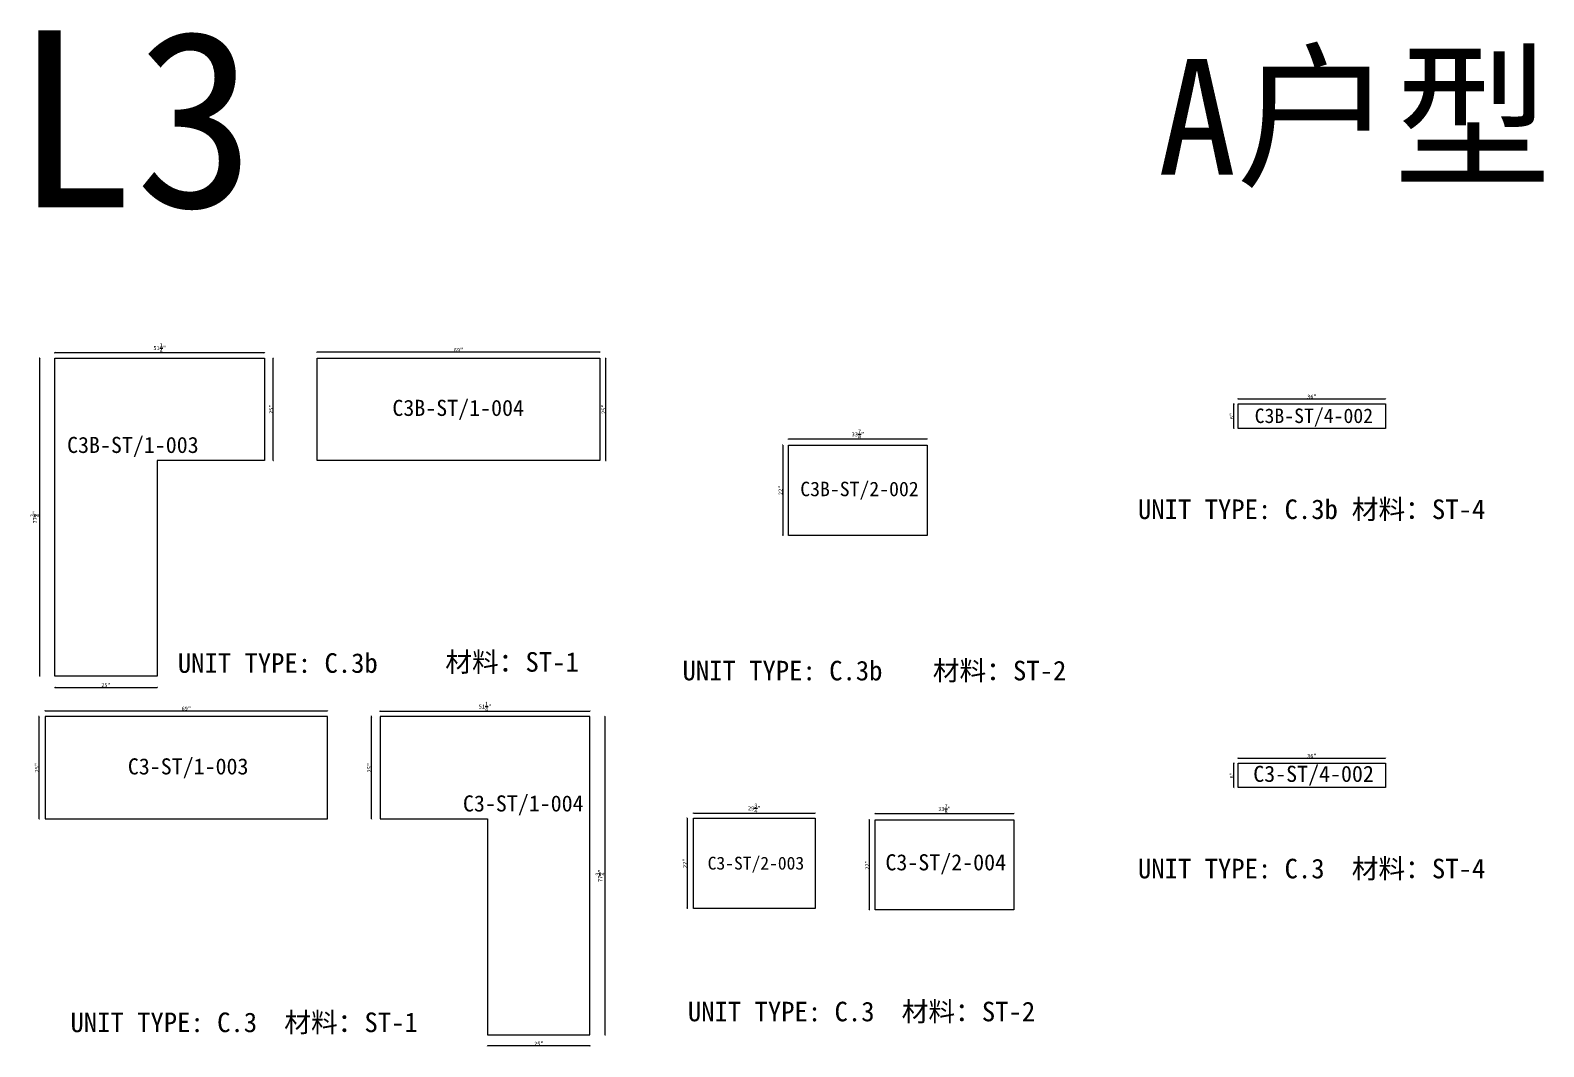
# Model space of a CAD drawing. Header units: millimetres. Extents: x -46962 to 137822, y -48342 to 2116.
# Drawn here: x 3393 to 12781, y -4346 to 1961 of the extents above; entities that cross this region are included whole.
import ezdxf
from ezdxf.enums import TextEntityAlignment as Align

# ---------------------------------------------------------------- set-up
doc = ezdxf.new("R2010")
doc.units = ezdxf.units.MM
doc.layers.add('COUNTERTOP_NUMBER', color=3, linetype='Continuous')
doc.layers.add('COUNTERTOPS', color=7, linetype='Continuous')
doc.styles.add('样式 1', font='')
doc.styles.get('样式 1').set_extended_font_data('NSimSun')
doc.dimstyles.new('副本 ISO-25', dxfattribs={"dimtxt": 25, "dimasz": 10, "dimexe": 1.5, "dimexo": 0.5, "dimtad": 1, "dimlfac": 0.03937, "dimlunit": 5, "dimtxsty": '样式 1', "dimblk": 'ARCHTICK', "dimcen": 2.5, "dimclrd": 256, "dimclrt": 1, "dimazin": 3, "dimtfac": 1, "dimtmove": 0, "dimatfit": 3, "dimfxlon": 1})

# ---------------------------------------------------------------- blocks, each defined once
blk = doc.blocks.new('_ArchTick')
at = {"color": 0, "linetype": 'ByBlock', "const_width": 0.15}
blk.add_lwpolyline([(-0.5, -0.5), (0.5, 0.5)], dxfattribs=at)
blk = doc.blocks.new('*D517')
at = {"color": 0, "lineweight": -2, "transparency": 16777216}
for p, q in [((7506.3, -2896.6), (7506.3, -2894.1)), ((8261.9, -2896.6), (8261.9, -2894.1))]:
    blk.add_line(p, q, dxfattribs=at)
at = {"lineweight": -2, "transparency": 16777216}
blk.add_line((7506.3, -2895.6), (8261.9, -2895.6), dxfattribs=at)
at = {"layer": 'Defpoints', "color": 0, "transparency": 16777216}
for p in [(8261.9, -2895.6), (7506.3, -2928.3), (8261.9, -2928.3)]:
    blk.add_point(p, dxfattribs=at)
at = {"lineweight": -2, "transparency": 16777216, "xscale": 10, "yscale": 10, "zscale": 10, "rotation": 180}
blk.add_blockref('_ArchTick', (7506.3, -2895.6), dxfattribs=at)
at = {"lineweight": -2, "transparency": 16777216, "xscale": 10, "yscale": 10, "zscale": 10}
blk.add_blockref('_ArchTick', (8261.9, -2895.6), dxfattribs=at)
at = {"color": 1, "transparency": 16777216, "insert": (7884.1, -2866.5), "char_height": 25, "attachment_point": 5, "style": '样式 1'}
blk.add_mtext('\\A1;29{\\H1x;\\S3/4;}"', dxfattribs=at)
blk = doc.blocks.new('*D518')
at = {"color": 0, "lineweight": -2, "transparency": 16777216}
for p, q in [((7467.9, -2928.3), (7465.4, -2928.3)), ((7467.9, -3487.1), (7465.4, -3487.1))]:
    blk.add_line(p, q, dxfattribs=at)
at = {"lineweight": -2, "transparency": 16777216}
blk.add_line((7466.9, -2928.3), (7466.9, -3487.1), dxfattribs=at)
at = {"layer": 'Defpoints', "color": 0, "transparency": 16777216}
for p in [(7506.3, -2928.3), (7466.9, -3487.1), (7506.3, -3487.1)]:
    blk.add_point(p, dxfattribs=at)
at = {"lineweight": -2, "transparency": 16777216, "xscale": 10, "yscale": 10, "zscale": 10}
for p, rotation in [((7466.9, -2928.3), 90), ((7466.9, -3487.1), 270)]:
    blk.add_blockref('_ArchTick', p, dxfattribs=dict(at, rotation=rotation))
at = {"color": 1, "transparency": 16777216, "insert": (7453.8, -3207.7), "char_height": 25, "attachment_point": 5, "rotation": 90, "style": '样式 1'}
blk.add_mtext('\\A1;22"', dxfattribs=at)
blk = doc.blocks.new('*D519')
at = {"color": 0, "lineweight": -2, "transparency": 16777216}
for p, q in [((8633.8, -2900.1), (8633.8, -2897.6)), ((9494.3, -2900.1), (9494.3, -2897.6))]:
    blk.add_line(p, q, dxfattribs=at)
at = {"lineweight": -2, "transparency": 16777216}
blk.add_line((8633.8, -2899.1), (9494.3, -2899.1), dxfattribs=at)
at = {"layer": 'Defpoints', "color": 0, "transparency": 16777216}
for p in [(9494.3, -2899.1), (8633.8, -2938.5), (9494.3, -2938.5)]:
    blk.add_point(p, dxfattribs=at)
at = {"lineweight": -2, "transparency": 16777216, "xscale": 10, "yscale": 10, "zscale": 10, "rotation": 180}
blk.add_blockref('_ArchTick', (8633.8, -2899.1), dxfattribs=at)
at = {"lineweight": -2, "transparency": 16777216, "xscale": 10, "yscale": 10, "zscale": 10}
blk.add_blockref('_ArchTick', (9494.3, -2899.1), dxfattribs=at)
at = {"color": 1, "transparency": 16777216, "insert": (9064.1, -2870), "char_height": 25, "attachment_point": 5, "style": '样式 1'}
blk.add_mtext('\\A1;33{\\H1x;\\S7/8;}"', dxfattribs=at)
blk = doc.blocks.new('*D520')
at = {"color": 0, "lineweight": -2, "transparency": 16777216}
for p, q in [((8598.2, -2938.5), (8595.7, -2938.5)), ((8598.2, -3497.3), (8595.7, -3497.3))]:
    blk.add_line(p, q, dxfattribs=at)
at = {"lineweight": -2, "transparency": 16777216}
blk.add_line((8597.2, -2938.5), (8597.2, -3497.3), dxfattribs=at)
at = {"layer": 'Defpoints', "color": 0, "transparency": 16777216}
for p in [(8633.8, -2938.5), (8597.2, -3497.3), (8633.8, -3497.3)]:
    blk.add_point(p, dxfattribs=at)
at = {"lineweight": -2, "transparency": 16777216, "xscale": 10, "yscale": 10, "zscale": 10}
for p, rotation in [((8597.2, -2938.5), 90), ((8597.2, -3497.3), 270)]:
    blk.add_blockref('_ArchTick', p, dxfattribs=dict(at, rotation=rotation))
at = {"color": 1, "transparency": 16777216, "insert": (8584.1, -3217.9), "char_height": 25, "attachment_point": 5, "rotation": 90, "style": '样式 1'}
blk.add_mtext('\\A1;22"', dxfattribs=at)
blk = doc.blocks.new('*D521')
at = {"color": 0, "lineweight": -2, "transparency": 16777216}
for p, q in [((3448.3, -2297.1), (3445.8, -2297.1)), ((3448.3, -2932.1), (3445.8, -2932.1))]:
    blk.add_line(p, q, dxfattribs=at)
at = {"lineweight": -2, "transparency": 16777216}
blk.add_line((3447.3, -2932.1), (3447.3, -2297.1), dxfattribs=at)
at = {"layer": 'Defpoints', "color": 0, "transparency": 16777216}
for p in [(3447.3, -2297.1), (3484.3, -2297.1), (3484.3, -2932.1)]:
    blk.add_point(p, dxfattribs=at)
at = {"lineweight": -2, "transparency": 16777216, "xscale": 10, "yscale": 10, "zscale": 10}
for p, rotation in [((3447.3, -2297.1), 90), ((3447.3, -2932.1), 270)]:
    blk.add_blockref('_ArchTick', p, dxfattribs=dict(at, rotation=rotation))
at = {"color": 1, "transparency": 16777216, "insert": (3434.2, -2614.6), "char_height": 25, "attachment_point": 5, "rotation": 90, "style": '样式 1'}
blk.add_mtext('\\A1;25"', dxfattribs=at)
blk = doc.blocks.new('*D522')
at = {"color": 0, "lineweight": -2, "transparency": 16777216}
for p, q in [((3484.3, -2261.8), (3484.3, -2259.3)), ((5236.9, -2261.8), (5236.9, -2259.3))]:
    blk.add_line(p, q, dxfattribs=at)
at = {"lineweight": -2, "transparency": 16777216}
blk.add_line((3484.3, -2260.8), (5236.9, -2260.8), dxfattribs=at)
at = {"layer": 'Defpoints', "color": 0, "transparency": 16777216}
for p in [(3484.3, -2297.1), (5236.9, -2260.8), (5236.9, -2297.1)]:
    blk.add_point(p, dxfattribs=at)
at = {"lineweight": -2, "transparency": 16777216, "xscale": 10, "yscale": 10, "zscale": 10, "rotation": 180}
blk.add_blockref('_ArchTick', (3484.3, -2260.8), dxfattribs=at)
at = {"lineweight": -2, "transparency": 16777216, "xscale": 10, "yscale": 10, "zscale": 10}
blk.add_blockref('_ArchTick', (5236.9, -2260.8), dxfattribs=at)
at = {"color": 1, "transparency": 16777216, "insert": (4360.6, -2247.7), "char_height": 25, "attachment_point": 5, "style": '样式 1'}
blk.add_mtext('\\A1;69"', dxfattribs=at)
blk = doc.blocks.new('*D523')
at = {"color": 0, "lineweight": -2, "transparency": 16777216}
for p, q in [((5563.2, -2265), (5563.2, -2262.5)), ((6864.9, -2265), (6864.9, -2262.5))]:
    blk.add_line(p, q, dxfattribs=at)
at = {"lineweight": -2, "transparency": 16777216}
blk.add_line((5563.2, -2264), (6864.9, -2264), dxfattribs=at)
at = {"layer": 'Defpoints', "color": 0, "transparency": 16777216}
for p in [(5563.2, -2297.1), (6864.9, -2264), (6864.9, -2297.1)]:
    blk.add_point(p, dxfattribs=at)
at = {"lineweight": -2, "transparency": 16777216, "xscale": 10, "yscale": 10, "zscale": 10, "rotation": 180}
blk.add_blockref('_ArchTick', (5563.2, -2264), dxfattribs=at)
at = {"lineweight": -2, "transparency": 16777216, "xscale": 10, "yscale": 10, "zscale": 10}
blk.add_blockref('_ArchTick', (6864.9, -2264), dxfattribs=at)
at = {"color": 1, "transparency": 16777216, "insert": (6214, -2235), "char_height": 25, "attachment_point": 5, "style": '样式 1'}
blk.add_mtext('\\A1;51{\\H1x;\\S1/4;}"', dxfattribs=at)
blk = doc.blocks.new('*D524')
at = {"color": 0, "lineweight": -2, "transparency": 16777216}
for p, q in [((5510.7, -2297.1), (5508.2, -2297.1)), ((5510.7, -2932.1), (5508.2, -2932.1))]:
    blk.add_line(p, q, dxfattribs=at)
at = {"lineweight": -2, "transparency": 16777216}
blk.add_line((5509.7, -2932.1), (5509.7, -2297.1), dxfattribs=at)
at = {"layer": 'Defpoints', "color": 0, "transparency": 16777216}
for p in [(5509.7, -2297.1), (5563.2, -2297.1), (5563.2, -2932.1)]:
    blk.add_point(p, dxfattribs=at)
at = {"lineweight": -2, "transparency": 16777216, "xscale": 10, "yscale": 10, "zscale": 10}
for p, rotation in [((5509.7, -2297.1), 90), ((5509.7, -2932.1), 270)]:
    blk.add_blockref('_ArchTick', p, dxfattribs=dict(at, rotation=rotation))
at = {"color": 1, "transparency": 16777216, "insert": (5496.6, -2614.6), "char_height": 25, "attachment_point": 5, "rotation": 90, "style": '样式 1'}
blk.add_mtext('\\A1;25"', dxfattribs=at)
blk = doc.blocks.new('*D525')
at = {"color": 0, "lineweight": -2, "transparency": 16777216}
for p, q in [((6229.9, -4339.4), (6229.9, -4341.9)), ((6864.9, -4339.4), (6864.9, -4341.9))]:
    blk.add_line(p, q, dxfattribs=at)
at = {"lineweight": -2, "transparency": 16777216}
blk.add_line((6864.9, -4340.4), (6229.9, -4340.4), dxfattribs=at)
at = {"layer": 'Defpoints', "color": 0, "transparency": 16777216}
for p in [(6229.9, -4272), (6864.9, -4272), (6229.9, -4340.4)]:
    blk.add_point(p, dxfattribs=at)
at = {"lineweight": -2, "transparency": 16777216, "xscale": 10, "yscale": 10, "zscale": 10, "rotation": 180}
blk.add_blockref('_ArchTick', (6229.9, -4340.4), dxfattribs=at)
at = {"lineweight": -2, "transparency": 16777216, "xscale": 10, "yscale": 10, "zscale": 10}
blk.add_blockref('_ArchTick', (6864.9, -4340.4), dxfattribs=at)
at = {"color": 1, "transparency": 16777216, "insert": (6547.4, -4327.3), "char_height": 25, "attachment_point": 5, "style": '样式 1'}
blk.add_mtext('\\A1;25"', dxfattribs=at)
blk = doc.blocks.new('*D526')
at = {"color": 0, "lineweight": -2, "transparency": 16777216}
for p, q in [((6957.1, -2297.1), (6959.6, -2297.1)), ((6957.1, -4272), (6959.6, -4272))]:
    blk.add_line(p, q, dxfattribs=at)
at = {"lineweight": -2, "transparency": 16777216}
blk.add_line((6958.1, -4272), (6958.1, -2297.1), dxfattribs=at)
at = {"layer": 'Defpoints', "color": 0, "transparency": 16777216}
for p in [(6864.9, -2297.1), (6958.1, -2297.1), (6864.9, -4272)]:
    blk.add_point(p, dxfattribs=at)
at = {"lineweight": -2, "transparency": 16777216, "xscale": 10, "yscale": 10, "zscale": 10}
for p, rotation in [((6958.1, -2297.1), 90), ((6958.1, -4272), 270)]:
    blk.add_blockref('_ArchTick', p, dxfattribs=dict(at, rotation=rotation))
at = {"color": 1, "transparency": 16777216, "insert": (6929, -3284.5), "char_height": 25, "attachment_point": 5, "rotation": 90, "style": '样式 1'}
blk.add_mtext('\\A1;77{\\H1x;\\S3/4;}"', dxfattribs=at)
blk = doc.blocks.new('*D527')
at = {"color": 0, "lineweight": -2, "transparency": 16777216}
for p, q in [((6961.3, -72.5), (6963.8, -72.5)), ((6961.3, -707.5), (6963.8, -707.5))]:
    blk.add_line(p, q, dxfattribs=at)
at = {"lineweight": -2, "transparency": 16777216}
blk.add_line((6962.3, -707.5), (6962.3, -72.5), dxfattribs=at)
at = {"layer": 'Defpoints', "color": 0, "transparency": 16777216}
for p in [(6925.4, -72.5), (6962.3, -72.5), (6925.4, -707.5)]:
    blk.add_point(p, dxfattribs=at)
at = {"lineweight": -2, "transparency": 16777216, "xscale": 10, "yscale": 10, "zscale": 10}
for p, rotation in [((6962.3, -72.5), 90), ((6962.3, -707.5), 270)]:
    blk.add_blockref('_ArchTick', p, dxfattribs=dict(at, rotation=rotation))
at = {"color": 1, "transparency": 16777216, "insert": (6949.2, -390), "char_height": 25, "attachment_point": 5, "rotation": 90, "style": '样式 1'}
blk.add_mtext('\\A1;25"', dxfattribs=at)
blk = doc.blocks.new('*D528')
at = {"color": 0, "lineweight": -2, "transparency": 16777216}
for p, q in [((5172.8, -37.2), (5172.8, -34.7)), ((6925.4, -37.2), (6925.4, -34.7))]:
    blk.add_line(p, q, dxfattribs=at)
at = {"lineweight": -2, "transparency": 16777216}
blk.add_line((6925.4, -36.2), (5172.8, -36.2), dxfattribs=at)
at = {"layer": 'Defpoints', "color": 0, "transparency": 16777216}
for p in [(5172.8, -36.2), (5172.8, -72.5), (6925.4, -72.5)]:
    blk.add_point(p, dxfattribs=at)
at = {"lineweight": -2, "transparency": 16777216, "xscale": 10, "yscale": 10, "zscale": 10, "rotation": 180}
blk.add_blockref('_ArchTick', (5172.8, -36.2), dxfattribs=at)
at = {"lineweight": -2, "transparency": 16777216, "xscale": 10, "yscale": 10, "zscale": 10}
blk.add_blockref('_ArchTick', (6925.4, -36.2), dxfattribs=at)
at = {"color": 1, "transparency": 16777216, "insert": (6049.1, -23), "char_height": 25, "attachment_point": 5, "style": '样式 1'}
blk.add_mtext('\\A1;69"', dxfattribs=at)
blk = doc.blocks.new('*D529')
at = {"color": 0, "lineweight": -2, "transparency": 16777216}
for p, q in [((3544.8, -40.4), (3544.8, -37.9)), ((4846.5, -40.4), (4846.5, -37.9))]:
    blk.add_line(p, q, dxfattribs=at)
at = {"lineweight": -2, "transparency": 16777216}
blk.add_line((4846.5, -39.4), (3544.8, -39.4), dxfattribs=at)
at = {"layer": 'Defpoints', "color": 0, "transparency": 16777216}
for p in [(3544.8, -39.4), (3544.8, -72.5), (4846.5, -72.5)]:
    blk.add_point(p, dxfattribs=at)
at = {"lineweight": -2, "transparency": 16777216, "xscale": 10, "yscale": 10, "zscale": 10, "rotation": 180}
blk.add_blockref('_ArchTick', (3544.8, -39.4), dxfattribs=at)
at = {"lineweight": -2, "transparency": 16777216, "xscale": 10, "yscale": 10, "zscale": 10}
blk.add_blockref('_ArchTick', (4846.5, -39.4), dxfattribs=at)
at = {"color": 1, "transparency": 16777216, "insert": (4195.6, -10.3), "char_height": 25, "attachment_point": 5, "style": '样式 1'}
blk.add_mtext('\\A1;51{\\H1x;\\S1/4;}"', dxfattribs=at)
blk = doc.blocks.new('*D530')
at = {"color": 0, "lineweight": -2, "transparency": 16777216}
for p, q in [((4899, -72.5), (4901.5, -72.5)), ((4899, -707.5), (4901.5, -707.5))]:
    blk.add_line(p, q, dxfattribs=at)
at = {"lineweight": -2, "transparency": 16777216}
blk.add_line((4900, -707.5), (4900, -72.5), dxfattribs=at)
at = {"layer": 'Defpoints', "color": 0, "transparency": 16777216}
for p in [(4846.5, -72.5), (4900, -72.5), (4846.5, -707.5)]:
    blk.add_point(p, dxfattribs=at)
at = {"lineweight": -2, "transparency": 16777216, "xscale": 10, "yscale": 10, "zscale": 10}
for p, rotation in [((4900, -72.5), 90), ((4900, -707.5), 270)]:
    blk.add_blockref('_ArchTick', p, dxfattribs=dict(at, rotation=rotation))
at = {"color": 1, "transparency": 16777216, "insert": (4886.8, -390), "char_height": 25, "attachment_point": 5, "rotation": 90, "style": '样式 1'}
blk.add_mtext('\\A1;25"', dxfattribs=at)
blk = doc.blocks.new('*D531')
at = {"color": 0, "lineweight": -2, "transparency": 16777216}
for p, q in [((3544.8, -2114.8), (3544.8, -2117.3)), ((4179.8, -2114.8), (4179.8, -2117.3))]:
    blk.add_line(p, q, dxfattribs=at)
at = {"lineweight": -2, "transparency": 16777216}
blk.add_line((3544.8, -2115.8), (4179.8, -2115.8), dxfattribs=at)
at = {"layer": 'Defpoints', "color": 0, "transparency": 16777216}
for p in [(3544.8, -2047.3), (4179.8, -2047.3), (4179.8, -2115.8)]:
    blk.add_point(p, dxfattribs=at)
at = {"lineweight": -2, "transparency": 16777216, "xscale": 10, "yscale": 10, "zscale": 10, "rotation": 180}
blk.add_blockref('_ArchTick', (3544.8, -2115.8), dxfattribs=at)
at = {"lineweight": -2, "transparency": 16777216, "xscale": 10, "yscale": 10, "zscale": 10}
blk.add_blockref('_ArchTick', (4179.8, -2115.8), dxfattribs=at)
at = {"color": 1, "transparency": 16777216, "insert": (3862.3, -2102.6), "char_height": 25, "attachment_point": 5, "style": '样式 1'}
blk.add_mtext('\\A1;25"', dxfattribs=at)
blk = doc.blocks.new('*D532')
at = {"color": 0, "lineweight": -2, "transparency": 16777216}
for p, q in [((3452.5, -72.5), (3450, -72.5)), ((3452.5, -2047.3), (3450, -2047.3))]:
    blk.add_line(p, q, dxfattribs=at)
at = {"lineweight": -2, "transparency": 16777216}
blk.add_line((3451.5, -2047.3), (3451.5, -72.5), dxfattribs=at)
at = {"layer": 'Defpoints', "color": 0, "transparency": 16777216}
for p in [(3451.5, -72.5), (3544.8, -72.5), (3544.8, -2047.3)]:
    blk.add_point(p, dxfattribs=at)
at = {"lineweight": -2, "transparency": 16777216, "xscale": 10, "yscale": 10, "zscale": 10}
for p, rotation in [((3451.5, -72.5), 90), ((3451.5, -2047.3), 270)]:
    blk.add_blockref('_ArchTick', p, dxfattribs=dict(at, rotation=rotation))
at = {"color": 1, "transparency": 16777216, "insert": (3422.4, -1059.9), "char_height": 25, "attachment_point": 5, "rotation": 90, "style": '样式 1'}
blk.add_mtext('\\A1;77{\\H1x;\\S3/4;}"', dxfattribs=at)
blk = doc.blocks.new('*D533')
at = {"color": 0, "lineweight": -2, "transparency": 16777216}
for p, q in [((8096.8, -575.6), (8096.8, -573.1)), ((8957.2, -575.6), (8957.2, -573.1))]:
    blk.add_line(p, q, dxfattribs=at)
at = {"lineweight": -2, "transparency": 16777216}
blk.add_line((8096.8, -574.6), (8957.2, -574.6), dxfattribs=at)
at = {"layer": 'Defpoints', "color": 0, "transparency": 16777216}
for p in [(8096.8, -614), (8957.2, -574.6), (8957.2, -614)]:
    blk.add_point(p, dxfattribs=at)
at = {"lineweight": -2, "transparency": 16777216, "xscale": 10, "yscale": 10, "zscale": 10, "rotation": 180}
blk.add_blockref('_ArchTick', (8096.8, -574.6), dxfattribs=at)
at = {"lineweight": -2, "transparency": 16777216, "xscale": 10, "yscale": 10, "zscale": 10}
blk.add_blockref('_ArchTick', (8957.2, -574.6), dxfattribs=at)
at = {"color": 1, "transparency": 16777216, "insert": (8527, -545.5), "char_height": 25, "attachment_point": 5, "style": '样式 1'}
blk.add_mtext('\\A1;33{\\H1x;\\S7/8;}"', dxfattribs=at)
blk = doc.blocks.new('*D534')
at = {"color": 0, "lineweight": -2, "transparency": 16777216}
for p, q in [((8061.2, -614), (8058.7, -614)), ((8061.2, -1172.8), (8058.7, -1172.8))]:
    blk.add_line(p, q, dxfattribs=at)
at = {"lineweight": -2, "transparency": 16777216}
blk.add_line((8060.2, -614), (8060.2, -1172.8), dxfattribs=at)
at = {"layer": 'Defpoints', "color": 0, "transparency": 16777216}
for p in [(8096.8, -614), (8060.2, -1172.8), (8096.8, -1172.8)]:
    blk.add_point(p, dxfattribs=at)
at = {"lineweight": -2, "transparency": 16777216, "xscale": 10, "yscale": 10, "zscale": 10}
for p, rotation in [((8060.2, -614), 90), ((8060.2, -1172.8), 270)]:
    blk.add_blockref('_ArchTick', p, dxfattribs=dict(at, rotation=rotation))
at = {"color": 1, "transparency": 16777216, "insert": (8047, -893.4), "char_height": 25, "attachment_point": 5, "rotation": 90, "style": '样式 1'}
blk.add_mtext('\\A1;22"', dxfattribs=at)
blk = doc.blocks.new('*D535')
at = {"color": 0, "lineweight": -2, "transparency": 16777216}
for p, q in [((10885.6, -2556.1), (10885.6, -2553.6)), ((11800, -2556.1), (11800, -2553.6))]:
    blk.add_line(p, q, dxfattribs=at)
at = {"lineweight": -2, "transparency": 16777216}
blk.add_line((10885.6, -2555.1), (11800, -2555.1), dxfattribs=at)
at = {"layer": 'Defpoints', "color": 0, "transparency": 16777216}
for p in [(10885.6, -2585.9), (11800, -2555.1), (11800, -2585.9)]:
    blk.add_point(p, dxfattribs=at)
at = {"lineweight": -2, "transparency": 16777216, "xscale": 10, "yscale": 10, "zscale": 10, "rotation": 180}
blk.add_blockref('_ArchTick', (10885.6, -2555.1), dxfattribs=at)
at = {"lineweight": -2, "transparency": 16777216, "xscale": 10, "yscale": 10, "zscale": 10}
blk.add_blockref('_ArchTick', (11800, -2555.1), dxfattribs=at)
at = {"color": 1, "transparency": 16777216, "insert": (11342.8, -2542), "char_height": 25, "attachment_point": 5, "style": '样式 1'}
blk.add_mtext('\\A1;36"', dxfattribs=at)
blk = doc.blocks.new('*D536')
at = {"color": 0, "lineweight": -2, "transparency": 16777216}
for p, q in [((10860.8, -2585.9), (10858.3, -2585.9)), ((10860.8, -2738.3), (10858.3, -2738.3))]:
    blk.add_line(p, q, dxfattribs=at)
at = {"lineweight": -2, "transparency": 16777216}
blk.add_line((10859.8, -2738.3), (10859.8, -2585.9), dxfattribs=at)
at = {"layer": 'Defpoints', "color": 0, "transparency": 16777216}
for p in [(10859.8, -2585.9), (10885.6, -2585.9), (10885.6, -2738.3)]:
    blk.add_point(p, dxfattribs=at)
at = {"lineweight": -2, "transparency": 16777216, "xscale": 10, "yscale": 10, "zscale": 10}
for p, rotation in [((10859.8, -2585.9), 90), ((10859.8, -2738.3), 270)]:
    blk.add_blockref('_ArchTick', p, dxfattribs=dict(at, rotation=rotation))
at = {"color": 1, "transparency": 16777216, "insert": (10846.6, -2662.1), "char_height": 25, "attachment_point": 5, "rotation": 90, "style": '样式 1'}
blk.add_mtext('\\A1;6"', dxfattribs=at)
blk = doc.blocks.new('*D537')
at = {"color": 0, "lineweight": -2, "transparency": 16777216}
for p, q in [((10885.6, -326.5), (10885.6, -324)), ((11800, -326.5), (11800, -324))]:
    blk.add_line(p, q, dxfattribs=at)
at = {"lineweight": -2, "transparency": 16777216}
blk.add_line((10885.6, -325.5), (11800, -325.5), dxfattribs=at)
at = {"layer": 'Defpoints', "color": 0, "transparency": 16777216}
for p in [(10885.6, -356.4), (11800, -325.5), (11800, -356.4)]:
    blk.add_point(p, dxfattribs=at)
at = {"lineweight": -2, "transparency": 16777216, "xscale": 10, "yscale": 10, "zscale": 10, "rotation": 180}
blk.add_blockref('_ArchTick', (10885.6, -325.5), dxfattribs=at)
at = {"lineweight": -2, "transparency": 16777216, "xscale": 10, "yscale": 10, "zscale": 10}
blk.add_blockref('_ArchTick', (11800, -325.5), dxfattribs=at)
at = {"color": 1, "transparency": 16777216, "insert": (11342.8, -312.4), "char_height": 25, "attachment_point": 5, "style": '样式 1'}
blk.add_mtext('\\A1;36"', dxfattribs=at)
blk = doc.blocks.new('*D538')
at = {"color": 0, "lineweight": -2, "transparency": 16777216}
for p, q in [((10860.8, -356.4), (10858.3, -356.4)), ((10860.8, -508.8), (10858.3, -508.8))]:
    blk.add_line(p, q, dxfattribs=at)
at = {"lineweight": -2, "transparency": 16777216}
blk.add_line((10859.8, -508.8), (10859.8, -356.4), dxfattribs=at)
at = {"layer": 'Defpoints', "color": 0, "transparency": 16777216}
for p in [(10859.8, -356.4), (10885.6, -356.4), (10885.6, -508.8)]:
    blk.add_point(p, dxfattribs=at)
at = {"lineweight": -2, "transparency": 16777216, "xscale": 10, "yscale": 10, "zscale": 10}
for p, rotation in [((10859.8, -356.4), 90), ((10859.8, -508.8), 270)]:
    blk.add_blockref('_ArchTick', p, dxfattribs=dict(at, rotation=rotation))
at = {"color": 1, "transparency": 16777216, "insert": (10846.6, -432.6), "char_height": 25, "attachment_point": 5, "rotation": 90, "style": '样式 1'}
blk.add_mtext('\\A1;6"', dxfattribs=at)

msp = doc.modelspace()

# ---------------------------------------------------------------- linework, layer by layer
at = {"layer": 'COUNTERTOPS'}
for points in [[(3544.763, -72.492), (4846.513, -72.492), (4846.513, -707.492), (4179.763, -707.492), (4179.763, -2047.342), (3544.763, -2047.342)], [(6925.408, -707.492), (5172.808, -707.492), (5172.808, -72.492), (6925.408, -72.492)], [(10885.598, -356.353), (11799.998, -356.353), (11799.998, -508.753), (10885.598, -508.753)], [(8096.803, -614.034), (8957.228, -614.034), (8957.228, -1172.834), (8096.803, -1172.834)], [(3484.274, -2932.111), (5236.874, -2932.111), (5236.874, -2297.111), (3484.274, -2297.111)], [(6864.919, -2297.111), (5563.169, -2297.111), (5563.169, -2932.111), (6229.919, -2932.111), (6229.919, -4271.961), (6864.919, -4271.961)], [(10885.598, -2585.921), (11799.998, -2585.921), (11799.998, -2738.321), (10885.598, -2738.321)], [(7506.261, -2928.303), (8261.911, -2928.303), (8261.911, -3487.103), (7506.261, -3487.103)], [(8633.847, -2938.537), (9494.272, -2938.537), (9494.272, -3497.337), (8633.847, -3497.337)]]:
    msp.add_lwpolyline(points, close=True, dxfattribs=at)

# ---------------------------------------------------------------- texts
at = {"style": '样式 1'}
for s, height, p in [('L3', 1098.6712, (3295.042, 862.818)), ('A户型', 716.2262, (10387.068, 1066.337)), ('材料：ST-4', 121.5865, (11590.187, -1071.51)), ('UNIT TYPE: C.3b', 121.5865, (10263.906, -1071.51)), ('UNIT TYPE: C.3b', 121.5865, (4307.957, -2025.642)), ('材料：ST-1', 121.5865, (5967.243, -2018.987)), ('UNIT TYPE: C.3b', 121.5865, (7438.731, -2072.615)), ('材料：ST-2', 121.5865, (8991.456, -2072.615)), ('UNIT TYPE: C.3', 121.5865, (10263.906, -3301.078)), ('材料：ST-4', 121.5865, (11590.187, -3301.078)), ('材料：ST-1', 121.5865, (4968.227, -4255.209)), ('UNIT TYPE: C.3', 121.5865, (7472.032, -4188.256)), ('材料：ST-2', 121.5865, (8798.313, -4188.256)), ('UNIT TYPE: C.3', 121.5865, (3641.946, -4255.209))]:
    msp.add_text(s, height=height, dxfattribs=at).set_placement(p)
at = {"layer": 'COUNTERTOP_NUMBER', "color": 3, "style": '样式 1'}
for s, height, p in [('C3B-ST/1-004', 100, (6047.261, -381.661)), ('C3B-ST/4-002', 90, (11355.405, -430.706)), ('C3B-ST/1-003', 100, (4029.216, -611.511)), ('C3B-ST/2-002', 90, (8536.611, -884.786)), ('C3-ST/1-003', 100, (4372.137, -2606.28)), ('C3-ST/4-002', 100, (11353.461, -2652.49)), ('C3-ST/1-004', 100, (6451.032, -2836.13)), ('C3-ST/2-003', 80, (7894.152, -3206.838)), ('C3-ST/2-004', 100, (9071.71, -3201.506))]:
    msp.add_text(s, height=height, dxfattribs=at).set_placement(p, align=Align.MIDDLE_CENTER)

# ---------------------------------------------------------------- dimensions: what is measured, and where the dimension line sits
for base, p1, p2, angle, picture, middle in [((3544.763, -39.359), (4846.513, -72.492), (3544.763, -72.492), 180, '*D529', (4195.638, -10.336)), ((3451.541, -72.492), (3544.763, -2047.342), (3544.763, -72.492), 90, '*D532', (3422.447, -1059.917)), ((4899.958, -72.492), (4846.513, -707.492), (4846.513, -72.492), 90, '*D530', (4886.833, -389.992)), ((5172.808, -36.162), (6925.408, -72.492), (5172.808, -72.492), 180, '*D528', (6049.108, -23.037)), ((6962.348, -72.492), (6925.408, -707.492), (6925.408, -72.492), 90, '*D527', (6949.223, -389.992)), ((10859.763, -356.353), (10885.598, -508.753), (10885.598, -356.353), 90, '*D538', (10846.638, -432.553)), ((8060.157, -1172.834), (8096.803, -614.034), (8096.803, -1172.834), 90, '*D534', (8047.032, -893.434)), ((4179.763, -2115.758), (3544.763, -2047.342), (4179.763, -2047.342), 180, '*D531', (3862.263, -2102.633)), ((3447.334, -2297.111), (3484.274, -2932.111), (3484.274, -2297.111), 90, '*D521', (3434.209, -2614.611)), ((5509.724, -2297.111), (5563.169, -2932.111), (5563.169, -2297.111), 90, '*D524', (5496.599, -2614.611)), ((6958.141, -2297.111), (6864.919, -4271.961), (6864.919, -2297.111), 90, '*D526', (6929.048, -3284.536)), ((10859.763, -2585.921), (10885.598, -2738.321), (10885.598, -2585.921), 90, '*D536', (10846.638, -2662.121)), ((7466.934, -3487.103), (7506.261, -2928.303), (7506.261, -3487.103), 90, '*D518', (7453.809, -3207.703)), ((8597.201, -3497.337), (8633.847, -2938.537), (8633.847, -3497.337), 90, '*D520', (8584.076, -3217.937))]:
    dim = msp.add_linear_dim(base=base, p1=p1, p2=p2, angle=angle, dimstyle='副本 ISO-25')
    dim.commit()
    dim.dimension.update_dxf_attribs({"geometry": picture, "text_midpoint": middle})
for base, p1, p2, picture, middle in [((11799.998, -325.518), (10885.598, -356.353), (11799.998, -356.353), '*D537', (11342.798, -312.393)), ((8957.228, -574.607), (8096.803, -614.034), (8957.228, -614.034), '*D533', (8527.015, -545.514)), ((5236.874, -2260.78), (3484.274, -2297.111), (5236.874, -2297.111), '*D522', (4360.574, -2247.655)), ((6864.919, -2263.978), (5563.169, -2297.111), (6864.919, -2297.111), '*D523', (6214.044, -2234.954)), ((11799.998, -2555.085), (10885.598, -2585.921), (11799.998, -2585.921), '*D535', (11342.798, -2541.96)), ((8261.911, -2895.618), (7506.261, -2928.303), (8261.911, -2928.303), '*D517', (7884.086, -2866.525)), ((9494.272, -2899.11), (8633.847, -2938.537), (9494.272, -2938.537), '*D519', (9064.059, -2870.017)), ((6229.919, -4340.376), (6864.919, -4271.961), (6229.919, -4271.961), '*D525', (6547.419, -4327.251))]:
    dim = msp.add_linear_dim(base=base, p1=p1, p2=p2, dimstyle='副本 ISO-25')
    dim.commit()
    dim.dimension.update_dxf_attribs({"geometry": picture, "text_midpoint": middle})

doc.saveas('drawing.dxf')
